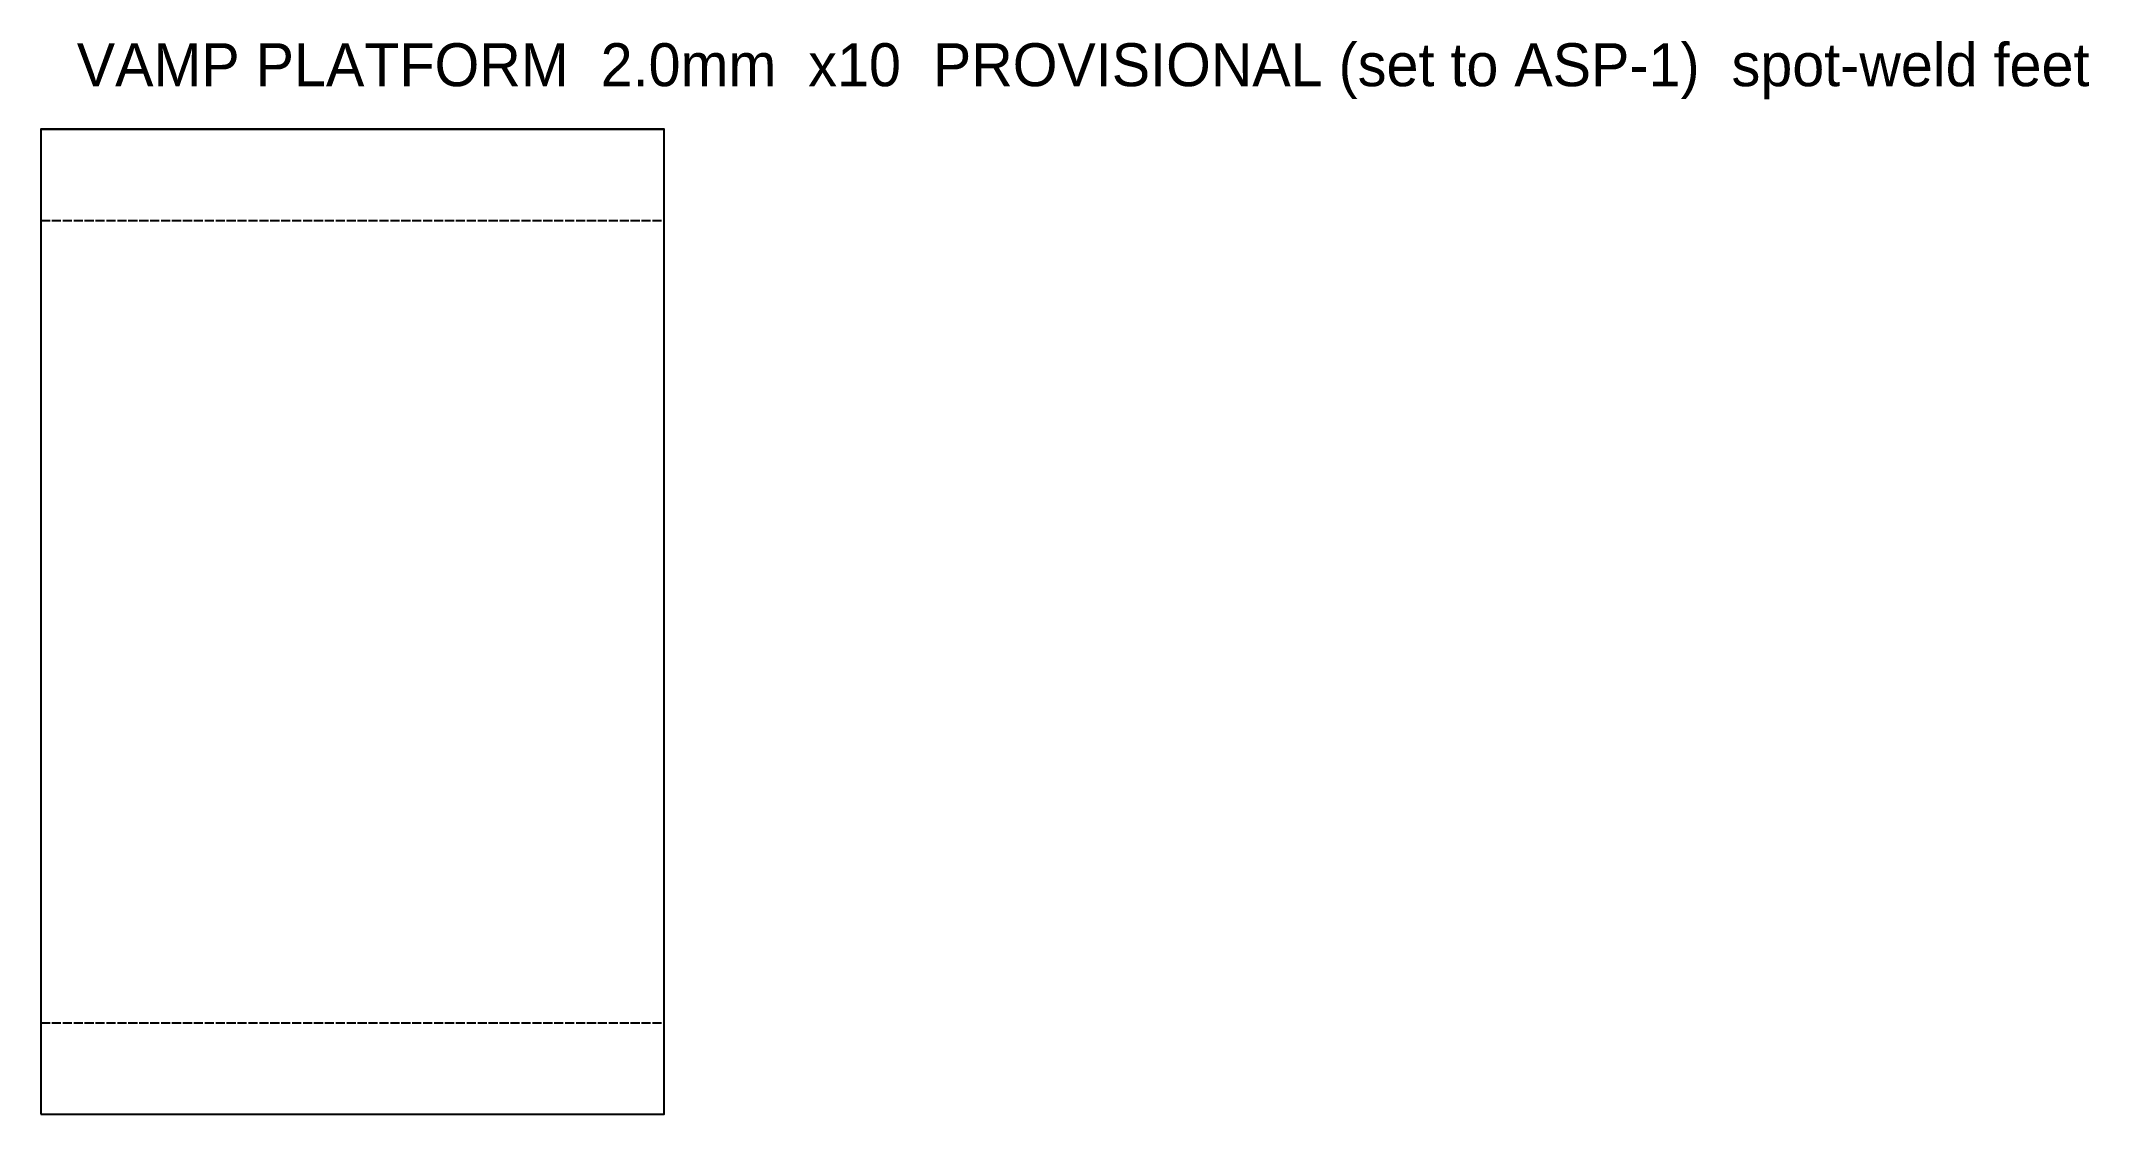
# Model space of a CAD drawing. Header units: millimetres. Extents: x 0 to 286, y 0 to 150.
import ezdxf

# ---------------------------------------------------------------- set-up
doc = ezdxf.new("R2010")
doc.units = ezdxf.units.MM
doc.linetypes.add('DASHED', pattern=[1.524, 1.27, -0.254])
for name, color, linetype in [('BEND', 4, 'DASHED'), ('CUT', 7, 'Continuous'), ('NOTE', 8, 'Continuous'), ('WELD', 6, 'Continuous')]:
    doc.layers.add(name, color=color, linetype=linetype)

msp = doc.modelspace()

# ---------------------------------------------------------------- linework, layer by layer
at = {"layer": 'BEND'}
for points in [[(0, 124.73), (87, 124.73)], [(0, 12.73), (87, 12.73)]]:
    msp.add_lwpolyline(points, dxfattribs=at)
at = {"layer": 'CUT'}
msp.add_lwpolyline([(0, 0), (87, 0), (87, 12.73), (87, 124.73), (87, 137.47), (0, 137.47), (0, 124.73), (0, 12.73), (0, 0)], close=True, dxfattribs=at)
at = {"layer": 'WELD'}
for points in [[(0, 137.47), (87, 137.47)], [(0, 0), (87, 0)]]:
    msp.add_lwpolyline(points, dxfattribs=at)

# ---------------------------------------------------------------- texts
at = {"layer": 'NOTE'}
msp.add_text('VAMP PLATFORM  2.0mm  x10  PROVISIONAL (set to ASP-1)  spot-weld feet', height=6, dxfattribs=at).set_placement((5, 143.47))

doc.saveas('drawing.dxf')
